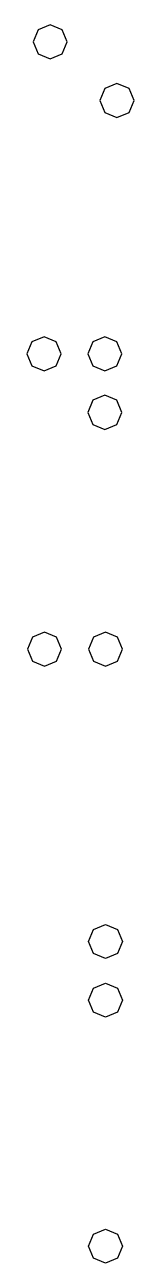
# Model space of a CAD drawing. Extents: x -11 to -1, y 19 to 136.
import ezdxf

# ---------------------------------------------------------------- set-up
doc = ezdxf.new("R2010")
doc.units = 0
doc.layers.get('0').update_dxf_attribs({"linetype": 'CONTINUOUS'})

msp = doc.modelspace()

# ---------------------------------------------------------------- linework, layer by layer
at = {"color": 7}
for points in [[(-7.512095, 134.669125), (-7.983195, 135.806458), (-9.120528, 136.277558), (-10.257861, 135.806458), (-10.72896, 134.669125), (-10.257861, 133.531792), (-9.120528, 133.060693), (-7.983195, 133.531792), (-7.512095, 134.669125)], [(-1.205346, 129.143527), (-1.676445, 130.28086), (-2.813778, 130.75196), (-3.951111, 130.28086), (-4.422211, 129.143527), (-3.951111, 128.006194), (-2.813778, 127.535095), (-1.676445, 128.006194), (-1.205346, 129.143527)], [(-8.084984, 105.241557), (-8.556083, 106.37889), (-9.693416, 106.84999), (-10.830749, 106.37889), (-11.301849, 105.241557), (-10.830749, 104.104224), (-9.693416, 103.633125), (-8.556083, 104.104224), (-8.084984, 105.241557)], [(-2.342678, 105.241557), (-2.813778, 106.37889), (-3.951111, 106.84999), (-5.088444, 106.37889), (-5.559544, 105.241557), (-5.088444, 104.104224), (-3.951111, 103.633125), (-2.813778, 104.104224), (-2.342678, 105.241557)], [(-2.342678, 99.715959), (-2.813778, 100.853292), (-3.951111, 101.324392), (-5.088444, 100.853292), (-5.559544, 99.715959), (-5.088444, 98.578626), (-3.951111, 98.107527), (-2.813778, 98.578626), (-2.342678, 99.715959)], [(-8.035998, 77.373363), (-8.507098, 78.510696), (-9.644431, 78.981795), (-10.781763, 78.510696), (-11.252863, 77.373363), (-10.781763, 76.23603), (-9.644431, 75.764931), (-8.507098, 76.23603), (-8.035998, 77.373363)], [(-2.293693, 77.373363), (-2.764793, 78.510696), (-3.902126, 78.981795), (-5.039458, 78.510696), (-5.510558, 77.373363), (-5.039458, 76.23603), (-3.902126, 75.764931), (-2.764793, 76.23603), (-2.293693, 77.373363)], [(-2.28347, 49.789338), (-2.754568, 48.652005), (-3.891901, 48.180907), (-5.029235, 48.652005), (-5.500333, 49.789338), (-5.029235, 50.926672), (-3.891901, 51.39777), (-2.754568, 50.926672), (-2.28347, 49.789338)], [(-2.28347, 44.263741), (-2.754568, 43.126407), (-3.891901, 42.655309), (-5.029235, 43.126407), (-5.500333, 44.263741), (-5.029235, 45.401074), (-3.891901, 45.872172), (-2.754568, 45.401074), (-2.28347, 44.263741)], [(-2.28347, 21.055992), (-2.754568, 19.918659), (-3.891901, 19.44756), (-5.029235, 19.918659), (-5.500333, 21.055992), (-5.029235, 22.193325), (-3.891901, 22.664424), (-2.754568, 22.193325), (-2.28347, 21.055992)]]:
    msp.add_lwpolyline(points, dxfattribs=at)

doc.saveas('drawing.dxf')
